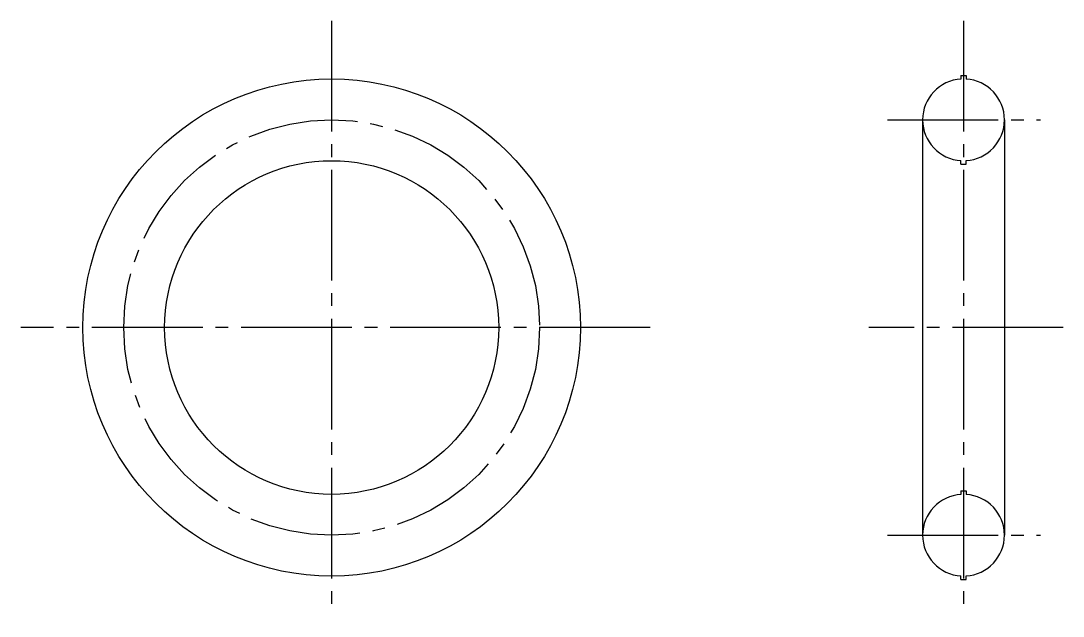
# Model space of a CAD drawing. Extents: x 10 to 121, y 10 to 112.
# Drawn here: x 90.18 to 120.76, y 94.64 to 112.12 of the extents above; entities outside this region: 2.
import ezdxf

# ---------------------------------------------------------------- set-up
doc = ezdxf.new("R2010")
doc.units = 0
doc.header["$LTSCALE"] = 0.25
doc.linetypes.add('CENTER', pattern=[17.5, 13, -1.5, 1.5, -1.5])
doc.layers.get('0').update_dxf_attribs({"linetype": 'CONTINUOUS'})
doc.layers.add('CENTER', color=1, linetype='CENTER')

msp = doc.modelspace()

# ---------------------------------------------------------------- linework, layer by layer
at = {"color": 7, "linetype": 'CONTINUOUS'}
for p, q in [((117.76, 110.517), (117.91, 110.517)), ((117.76, 110.517), (117.76, 110.414)), ((117.91, 110.517), (117.91, 110.414)), ((116.635, 109.217), (116.635, 97.017)), ((119.035, 109.217), (119.035, 97.017)), ((117.76, 107.917), (117.76, 108.02)), ((117.91, 107.917), (117.91, 108.02)), ((117.76, 107.917), (117.91, 107.917)), ((117.76, 98.317), (117.91, 98.317)), ((117.76, 98.317), (117.76, 98.214)), ((117.91, 98.317), (117.91, 98.214)), ((117.76, 95.717), (117.76, 95.82)), ((117.91, 95.717), (117.91, 95.82)), ((117.76, 95.717), (117.91, 95.717))]:
    msp.add_line(p, q, dxfattribs=at)
for p, q in [((116.635, 106.167), (116.635, 106.167)), ((116.635, 103.117), (116.635, 103.117))]:
    msp.add_line(p, q)
for radius in [7.3, 4.9]:
    msp.add_circle((99.296, 103.117), radius, dxfattribs=at)
for centre, start, end in [((117.835, 109.217), 93.5852, 266.4167), ((117.835, 109.217), 273.5852, 86.4167), ((117.835, 97.017), 93.5833, 266.4148), ((117.835, 97.017), 273.5833, 86.4148)]:
    msp.add_arc(centre, 1.2, start, end, dxfattribs=at)
at = {"layer": 'CENTER', "color": 1, "linetype": 'CENTER'}
for p, q in [((99.296, 112.125), (99.296, 94.639)), ((117.835, 112.125), (117.835, 94.639)), ((115.604, 109.217), (120.096, 109.217)), ((108.638, 103.117), (90.177, 103.117)), ((120.758, 103.117), (115.052, 103.117)), ((115.604, 97.017), (120.096, 97.017))]:
    msp.add_line(p, q, dxfattribs=at)
msp.add_circle((99.296, 103.117), 6.1, dxfattribs=at)

# ---------------------------------------------------------------- texts
for p in [(10, 25), (10, 10)]:
    msp.add_text('NPA10A', height=4).set_placement(p)

doc.saveas('drawing.dxf')
